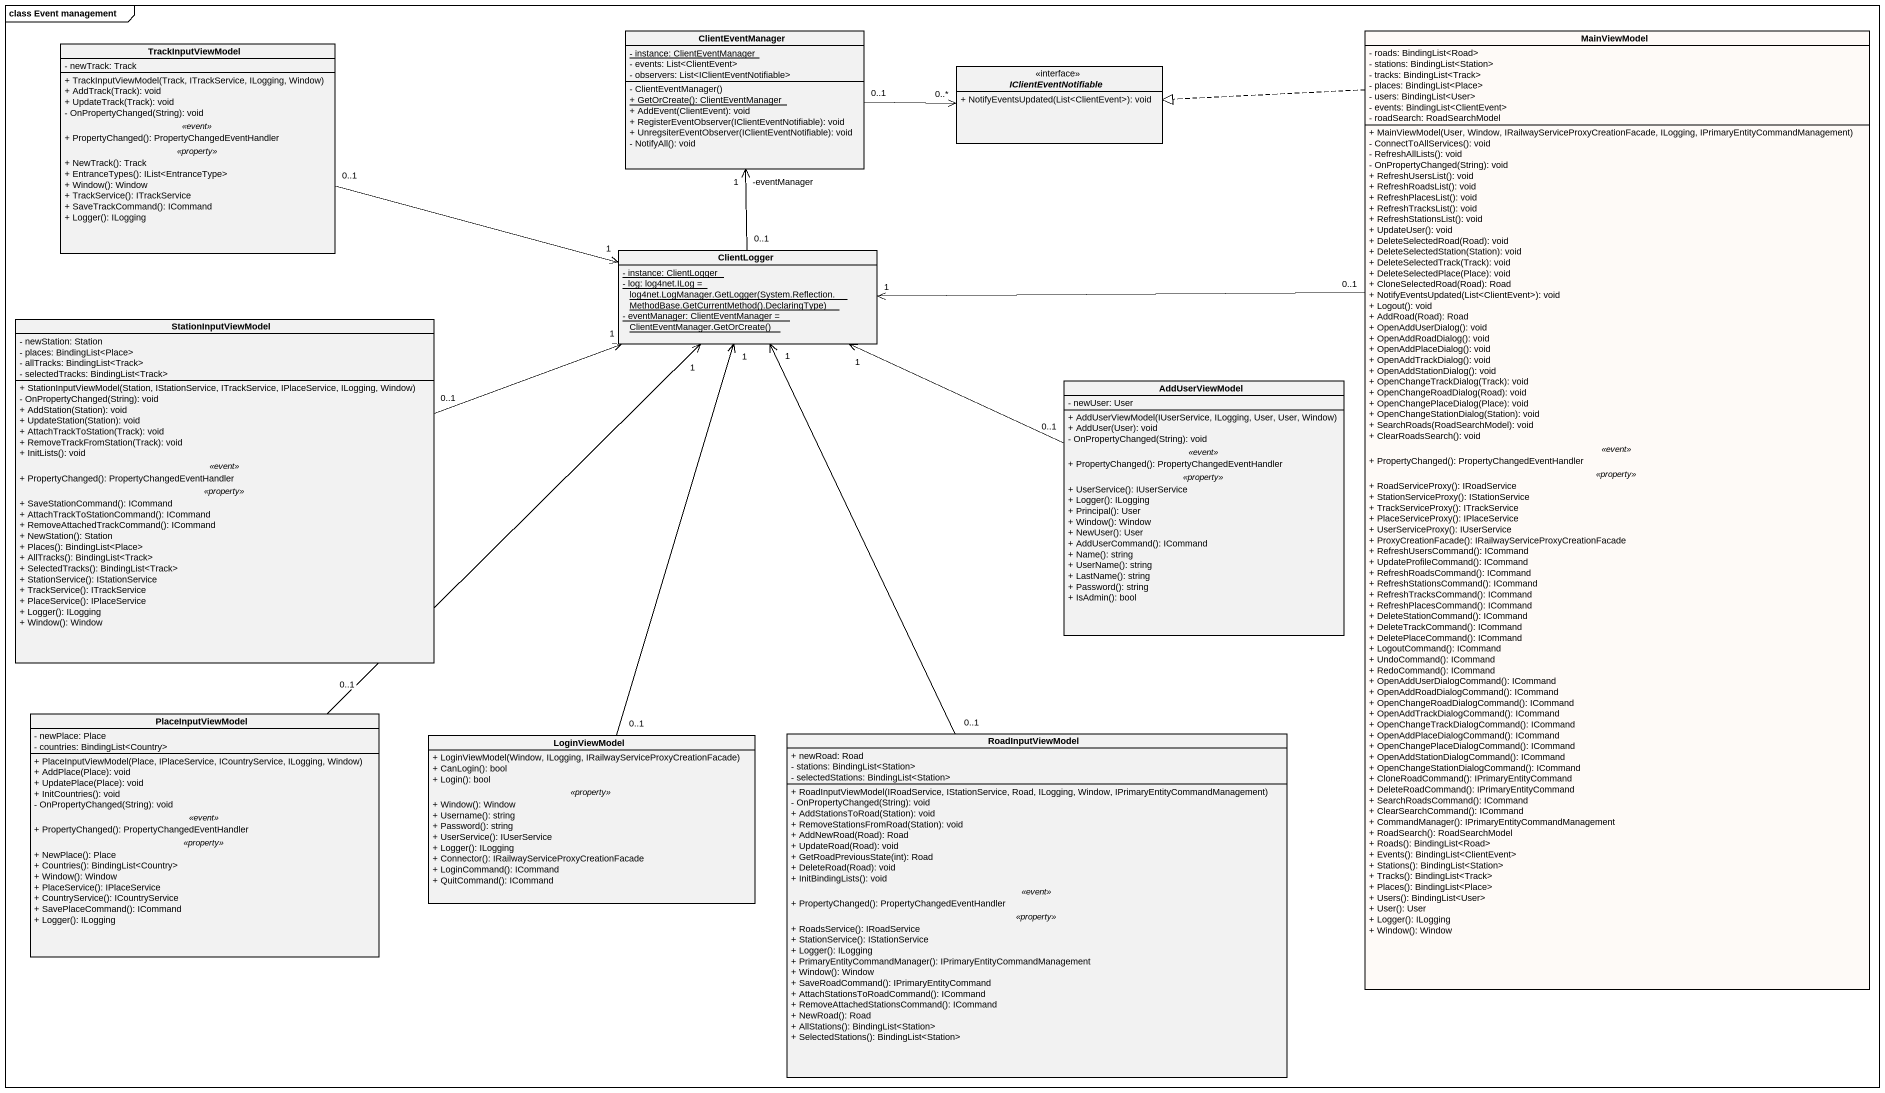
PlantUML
@startuml
mainframe class Event management
hide circle
hide empty members
skinparam classAttributeIconSize 0
class ClientEventManager {
  {static} - instance: ClientEventManager
  - events: List<ClientEvent>
  - observers: List<IClientEventNotifiable>
  - ClientEventManager()
  {static} + GetOrCreate(): ClientEventManager
  + AddEvent(ClientEvent): void
  + RegisterEventObserver(IClientEventNotifiable): void
  + UnregsiterEventObserver(IClientEventNotifiable): void
  - NotifyAll(): void
}
class MainViewModel #FEFAF7 {
  - roads: BindingList<Road>
  - stations: BindingList<Station>
  - tracks: BindingList<Track>
  - places: BindingList<Place>
  - users: BindingList<User>
  - events: BindingList<ClientEvent>
  - roadSearch: RoadSearchModel
  --
  + MainViewModel(User, Window, IRailwayServiceProxyCreationFacade, ILogging, IPrimaryEntityCommandManagement)
  - ConnectToAllServices(): void
  - RefreshAllLists(): void
  - OnPropertyChanged(String): void
  + RefreshUsersList(): void
  + RefreshRoadsList(): void
  + RefreshPlacesList(): void
  + RefreshTracksList(): void
  + RefreshStationsList(): void
  + UpdateUser(): void
  + DeleteSelectedRoad(Road): void
  + DeleteSelectedStation(Station): void
  + DeleteSelectedTrack(Track): void
  + DeleteSelectedPlace(Place): void
  + CloneSelectedRoad(Road): Road
  + NotifyEventsUpdated(List<ClientEvent>): void
  + Logout(): void
  + AddRoad(Road): Road
  + OpenAddUserDialog(): void
  + OpenAddRoadDialog(): void
  + OpenAddPlaceDialog(): void
  + OpenAddTrackDialog(): void
  + OpenAddStationDialog(): void
  + OpenChangeTrackDialog(Track): void
  + OpenChangeRoadDialog(Road): void
  + OpenChangePlaceDialog(Place): void
  + OpenChangeStationDialog(Station): void
  + SearchRoads(RoadSearchModel): void
  + ClearRoadsSearch(): void
  .. <<event>> ..
  + PropertyChanged(): PropertyChangedEventHandler
  .. <<property>> ..
  + RoadServiceProxy(): IRoadService
  + StationServiceProxy(): IStationService
  + TrackServiceProxy(): ITrackService
  + PlaceServiceProxy(): IPlaceService
  + UserServiceProxy(): IUserService
  + ProxyCreationFacade(): IRailwayServiceProxyCreationFacade
  + RefreshUsersCommand(): ICommand
  + UpdateProfileCommand(): ICommand
  + RefreshRoadsCommand(): ICommand
  + RefreshStationsCommand(): ICommand
  + RefreshTracksCommand(): ICommand
  + RefreshPlacesCommand(): ICommand
  + DeleteStationCommand(): ICommand
  + DeleteTrackCommand(): ICommand
  + DeletePlaceCommand(): ICommand
  + LogoutCommand(): ICommand
  + UndoCommand(): ICommand
  + RedoCommand(): ICommand
  + OpenAddUserDialogCommand(): ICommand
  + OpenAddRoadDialogCommand(): ICommand
  + OpenChangeRoadDialogCommand(): ICommand
  + OpenAddTrackDialogCommand(): ICommand
  + OpenChangeTrackDialogCommand(): ICommand
  + OpenAddPlaceDialogCommand(): ICommand
  + OpenChangePlaceDialogCommand(): ICommand
  + OpenAddStationDialogCommand(): ICommand
  + OpenChangeStationDialogCommand(): ICommand
  + CloneRoadCommand(): IPrimaryEntityCommand
  + DeleteRoadCommand(): IPrimaryEntityCommand
  + SearchRoadsCommand(): ICommand
  + ClearSearchCommand(): ICommand
  + CommandManager(): IPrimaryEntityCommandManagement
  + RoadSearch(): RoadSearchModel
  + Roads(): BindingList<Road>
  + Events(): BindingList<ClientEvent>
  + Stations(): BindingList<Station>
  + Tracks(): BindingList<Track>
  + Places(): BindingList<Place>
  + Users(): BindingList<User>
  + User(): User
  + Logger(): ILogging
  + Window(): Window
}
class TrackInputViewModel {
  - newTrack: Track
  --
  + TrackInputViewModel(Track, ITrackService, ILogging, Window)
  + AddTrack(Track): void
  + UpdateTrack(Track): void
  - OnPropertyChanged(String): void
  .. <<event>> ..
  + PropertyChanged(): PropertyChangedEventHandler
  .. <<property>> ..
  + NewTrack(): Track
  + EntranceTypes(): IList<EntranceType>
  + Window(): Window
  + TrackService(): ITrackService
  + SaveTrackCommand(): ICommand
  + Logger(): ILogging
}
interface IClientEventNotifiable {
  + NotifyEventsUpdated(List<ClientEvent>): void
}
class ClientLogger {
  {static} - instance: ClientLogger
  {static} {field} - log: log4net.ILog = log4net.LogManager.GetLogger(System.Reflection.MethodBase.GetCurrentMethod().DeclaringType)
  {static} {field} - eventManager: ClientEventManager = ClientEventManager.GetOrCreate()
}
class StationInputViewModel {
  - newStation: Station
  - places: BindingList<Place>
  - allTracks: BindingList<Track>
  - selectedTracks: BindingList<Track>
  --
  + StationInputViewModel(Station, IStationService, ITrackService, IPlaceService, ILogging, Window)
  - OnPropertyChanged(String): void
  + AddStation(Station): void
  + UpdateStation(Station): void
  + AttachTrackToStation(Track): void
  + RemoveTrackFromStation(Track): void
  + InitLists(): void
  .. <<event>> ..
  + PropertyChanged(): PropertyChangedEventHandler
  .. <<property>> ..
  + SaveStationCommand(): ICommand
  + AttachTrackToStationCommand(): ICommand
  + RemoveAttachedTrackCommand(): ICommand
  + NewStation(): Station
  + Places(): BindingList<Place>
  + AllTracks(): BindingList<Track>
  + SelectedTracks(): BindingList<Track>
  + StationService(): IStationService
  + TrackService(): ITrackService
  + PlaceService(): IPlaceService
  + Logger(): ILogging
  + Window(): Window
}
class AddUserViewModel {
  - newUser: User
  --
  + AddUserViewModel(IUserService, ILogging, User, User, Window)
  + AddUser(User): void
  - OnPropertyChanged(String): void
  .. <<event>> ..
  + PropertyChanged(): PropertyChangedEventHandler
  .. <<property>> ..
  + UserService(): IUserService
  + Logger(): ILogging
  + Principal(): User
  + Window(): Window
  + NewUser(): User
  + AddUserCommand(): ICommand
  + Name(): string
  + UserName(): string
  + LastName(): string
  + Password(): string
  + IsAdmin(): bool
}
class PlaceInputViewModel {
  - newPlace: Place
  - countries: BindingList<Country>
  --
  + PlaceInputViewModel(Place, IPlaceService, ICountryService, ILogging, Window)
  + AddPlace(Place): void
  + UpdatePlace(Place): void
  + InitCountries(): void
  - OnPropertyChanged(String): void
  .. <<event>> ..
  + PropertyChanged(): PropertyChangedEventHandler
  .. <<property>> ..
  + NewPlace(): Place
  + Countries(): BindingList<Country>
  + Window(): Window
  + PlaceService(): IPlaceService
  + CountryService(): ICountryService
  + SavePlaceCommand(): ICommand
  + Logger(): ILogging
}
class LoginViewModel {
  + LoginViewModel(Window, ILogging, IRailwayServiceProxyCreationFacade)
  + CanLogin(): bool
  + Login(): bool
  .. <<property>> ..
  + Window(): Window
  + Username(): string
  + Password(): string
  + UserService(): IUserService
  + Logger(): ILogging
  + Connector(): IRailwayServiceProxyCreationFacade
  + LoginCommand(): ICommand
  + QuitCommand(): ICommand
}
class RoadInputViewModel {
  + newRoad: Road
  - stations: BindingList<Station>
  - selectedStations: BindingList<Station>
  --
  + RoadInputViewModel(IRoadService, IStationService, Road, ILogging, Window, IPrimaryEntityCommandManagement)
  - OnPropertyChanged(String): void
  + AddStationsToRoad(Station): void
  + RemoveStationsFromRoad(Station): void
  + AddNewRoad(Road): Road
  + UpdateRoad(Road): void
  + GetRoadPreviousState(int): Road
  + DeleteRoad(Road): void
  + InitBindingLists(): void
  .. <<event>> ..
  + PropertyChanged(): PropertyChangedEventHandler
  .. <<property>> ..
  + RoadsService(): IRoadService
  + StationService(): IStationService
  + Logger(): ILogging
  + PrimaryEntityCommandManager(): IPrimaryEntityCommandManagement
  + Window(): Window
  + SaveRoadCommand(): IPrimaryEntityCommand
  + AttachStationsToRoadCommand(): ICommand
  + RemoveAttachedStationsCommand(): ICommand
  + NewRoad(): Road
  + AllStations(): BindingList<Station>
  + SelectedStations(): BindingList<Station>
}
ClientEventManager "0..1" -right-> "0..*" IClientEventNotifiable
MainViewModel .up.|> IClientEventNotifiable
MainViewModel "0..1" -left-> "1" ClientLogger
TrackInputViewModel "0..1" -right-> "1" ClientLogger
ClientLogger "0..1" -up-> "-eventManager\n1" ClientEventManager
StationInputViewModel "0..1" -right-> "1" ClientLogger
AddUserViewModel "0..1" -left-> "1" ClientLogger
PlaceInputViewModel "0..1" -up-> "1" ClientLogger
LoginViewModel "0..1" -up-> "1" ClientLogger
RoadInputViewModel "0..1" -up-> "1" ClientLogger
@enduml
